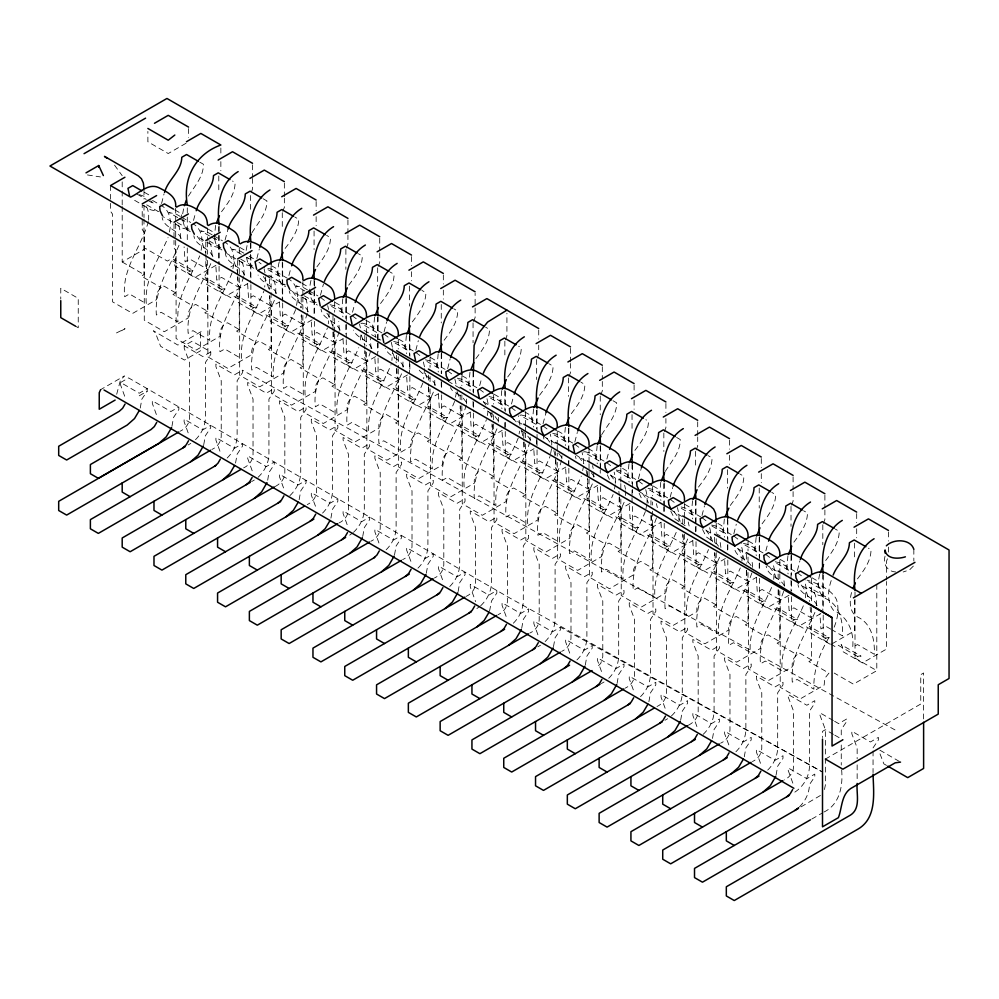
<?xml version="1.0" encoding="UTF-8"?>
<svg xmlns="http://www.w3.org/2000/svg" width="999" height="999" viewBox="0 0 999 999"><rect width="100%" height="100%" fill="white"/><g stroke="black" fill="none" stroke-linecap="round" stroke-linejoin="round"><path stroke-width="0.75" stroke-dasharray="5 3.75" d="M885.064 556.168C882.579 564.035 887.537 571.615 895.728 571.977M148.639 220.192L148.701 213.961L147.477 208.629L145.042 204.52M180.332 238.486L180.394 232.255L179.171 226.935L177.347 223.851M212.15 255.282L210.976 245.292L208.529 241.184M243.931 275.2L243.993 268.968L242.769 263.649L240.334 259.54M265.572 276.873L264.698 287.038M275.724 293.556L275.786 287.325L274.563 282.005L272.128 277.897M307.53 311.913L307.58 305.682L306.356 300.362L303.921 296.253M329.183 312.075L328.284 323.751M339.323 330.269L338.773 321.378M360.926 334.977L360.09 342.12M371.116 348.639L370.254 338.411M392.769 348.788L391.883 360.477M402.909 366.995L402.972 360.764M424.55 368.668L423.676 378.833M434.715 385.352L434.765 379.121M466.508 403.708L466.545 399.038M498.301 422.065L498.351 417.395M519.93 425.249L518.469 415.759M530.094 440.422L530.132 437.3M551.71 445.117L551.748 440.584L550.262 434.115M561.9 458.778L561.925 455.656M583.503 463.474L583.553 458.941L582.067 452.472M593.693 477.135L593.756 470.904L592.532 465.584M615.284 483.354L615.347 477.297L614.16 472.127M625.486 495.492L625.536 490.821M647.065 503.221L647.14 495.654L645.654 489.185M685.152 525.724L678.895 521.578L678.933 514.01L677.447 507.542M718.518 546.216L716.957 544.08L710.689 539.935L710.739 532.367L709.253 525.899M720.903 547.452L719.717 539.01M752.684 567.37L751.81 558.703M784.49 585.726L783.616 577.06M816.27 605.631C816.895 598.925 815.671 590.809 809.153 587.312L826.011 597.04L818.531 595.317L801.685 585.589M161.576 203.484L164.048 193.818M182.68 213.798L183.903 207.068M193.519 220.417L195.742 212.125M215.597 225.362L214.41 236.726M225.062 240.147L228.034 229.083M246.166 250.462L247.39 243.719M256.868 258.504L259.34 248.838M279.183 262.075C277.035 270.417 276.673 282.13 285.514 286.688M288.911 275.487L291.134 267.195M310.989 280.444C308.841 288.773 308.466 300.487 317.32 305.045M320.454 295.217L323.426 284.153M342.782 298.801L341.621 311.688L342.957 316.92M352.497 312.212L354.72 303.908M374.575 317.158L373.414 330.045L376.036 337.262M384.053 331.93L386.526 322.265M406.368 335.514L405.207 348.414L406.556 353.634M415.846 350.287L418.319 340.622M438.174 353.871L437 366.77L438.349 371.99M447.639 368.643L450.112 358.978M469.967 372.227L468.806 385.127L470.142 390.347M479.682 385.639L481.905 377.335M501.76 390.584L500.599 403.484L501.948 408.703M511.488 403.996L513.711 395.704M533.553 408.941L532.392 421.84L533.741 427.06M543.031 423.713L545.991 412.649M565.359 427.297L564.185 440.197L565.534 445.417M574.825 442.07L577.297 432.417M597.152 445.654L595.991 458.553L597.327 463.773M606.868 459.065L609.09 450.774M628.945 464.011L627.784 476.91L629.133 482.13M638.423 478.783L641.383 467.732M660.739 482.367L659.577 495.267L660.926 500.487M670.217 497.14L672.689 487.487M692.544 500.724L691.37 513.623L692.719 518.843M702.01 515.496L704.482 505.844M724.337 519.08L723.176 531.98L724.512 537.2M733.815 533.866L736.275 524.2M756.131 537.437L754.969 550.337L756.318 555.556M765.858 550.849L768.081 542.557M787.924 555.794L786.762 568.693L788.111 573.913M797.402 570.579L799.874 560.914M819.729 574.163C817.582 582.492 817.219 594.205 826.061 598.763C839.972 605.269 843.106 622.002 842.532 635.913L832.167 629.919M851.523 592.519C849.375 600.849 849.013 612.562 857.854 617.12C871.765 623.626 874.899 640.359 874.325 654.27L857.479 644.542L852.709 647.29C854.27 632.142 847.951 616.645 833.503 610.314C826.51 601.548 828.046 589.135 831.668 579.27M148.376 221.541C141.583 246.915 121.441 268.656 124.675 296.728L129.445 293.968L146.291 303.696C144.118 279.183 159.028 258.891 168.069 237.537M169.405 232.03C171.566 222.852 170.704 210.764 161.588 205.669M201.099 250.324C203.259 241.159 202.397 229.071 193.282 223.963M232.904 268.681C235.052 259.515 234.203 247.427 225.075 242.32M243.656 276.561C236.863 301.935 216.733 323.664 219.955 351.735L224.725 348.988L241.583 358.716C239.285 333.629 255.07 313.149 263.873 291.159M296.491 305.394C298.651 296.228 297.789 284.141 288.674 279.033M307.255 313.274C300.462 338.649 280.332 360.389 283.554 388.449L288.324 385.701L305.17 395.429C302.884 370.342 318.656 349.862 327.472 327.872M339.048 331.631C332.255 357.005 312.125 378.746 315.347 406.805L320.117 404.058L336.975 413.786C334.79 389.273 349.7 368.981 358.753 347.627M370.579 351.336C363.112 375.999 344.131 397.652 347.14 425.174L351.91 422.415L368.768 432.142C366.471 407.055 382.255 386.576 391.059 364.585M455.469 397.19L456.293 393.069L451.948 390.022L450.399 387.612M466.233 405.057C459.44 430.432 439.31 452.172 442.532 480.244L447.302 477.485L464.16 487.212C461.863 462.125 477.647 441.645 486.451 419.655M487.275 415.547L488.086 411.426L483.741 408.379M519.068 433.903L519.605 431.156M529.832 441.77C523.039 467.145 502.897 488.886 506.131 516.958L510.901 514.198L527.747 523.938C525.449 498.851 541.233 478.359 550.049 456.368M550.586 453.633L551.673 448.151M561.625 460.127C554.832 485.502 534.702 507.242 537.924 535.314L542.694 532.554L559.54 542.295C557.367 517.769 572.277 497.49 581.331 476.123M582.654 470.616L583.478 466.508M614.46 488.973L615.272 484.865M645.978 508.703L646.79 504.595M656.48 517.919C648.289 541.833 630.544 563.436 633.316 590.384L638.086 587.637L654.932 597.365C652.759 572.839 667.669 552.559 676.71 531.206M741.907 561.038L742.532 550.724L741.046 544.255M751.86 572.989C743.681 596.915 725.936 618.518 728.696 645.454L733.466 642.707L750.324 652.434C748.139 627.921 763.061 607.629 772.102 586.276M773.713 579.395L774.325 569.08L772.839 562.612M783.666 591.346C775.474 615.272 757.729 636.875 760.501 663.811L765.271 661.063L782.117 670.791C779.819 645.704 795.604 625.224 804.42 603.234M805.506 597.752L806.118 587.437L804.632 580.968M116.683 394.268L120.355 380.544L124.45 375.899L100.637 389.647M140.247 408.054L141.846 399.163L147.165 391.221L147.165 388.648L139.223 393.244L120.617 382.505L120.617 385.077L125.949 399.712M171.94 426.361L173.539 417.457L178.858 409.515L178.858 406.955L170.916 411.538L152.31 400.799L152.31 403.371L157.642 418.007M203.734 444.717L205.332 435.814L210.664 427.872L210.664 425.312L202.71 429.895L184.116 419.155L184.116 421.728L189.435 436.363M235.539 463.074L237.125 454.17L242.457 446.241L242.457 443.668L234.503 448.251L215.909 437.512L215.909 440.084L221.229 454.72M267.695 480.207L268.931 472.527L274.25 464.597L274.25 462.025L266.308 466.608L247.702 455.869L247.702 458.441L253.034 473.089M299.126 499.787L300.724 490.896L306.044 482.954L306.044 480.382L298.102 484.965L279.495 474.225L279.495 476.798L284.827 491.446M330.919 518.144L332.517 509.253L337.849 501.311L337.849 498.738L329.895 503.321L311.301 492.582L311.301 495.154L316.621 509.253M362.724 536.5L364.31 527.609L369.642 519.667L369.642 517.095L361.688 521.69L343.094 510.951L343.094 513.511L348.414 528.159M394.518 554.857L396.116 545.966L401.436 538.024L401.436 535.452L393.494 540.047L374.887 529.308L374.887 531.868L380.219 546.515M426.311 573.214L427.909 564.323L433.229 556.381L433.229 553.808L425.287 558.404L406.68 547.664L406.68 550.224L412.013 564.323M458.116 591.57L459.702 582.679L465.034 574.737L465.034 572.165L457.08 576.76L438.486 566.021L438.486 568.593L443.806 583.229M489.547 611.163L491.496 601.036L496.828 593.094L496.828 590.521L488.873 595.117L470.279 584.378L470.279 586.95L475.599 601.585M521.703 628.284L523.301 619.392L528.621 611.45L528.621 608.878L520.679 613.473L502.072 602.734L502.072 605.307L507.405 619.942M553.496 646.653L555.094 637.749L560.414 629.807L560.414 627.235L552.472 631.83L533.866 621.091L533.866 623.663L539.198 638.299M585.302 665.009L586.888 656.106L592.22 648.164L592.22 645.591L584.265 650.187L565.671 639.447L565.671 642.02L570.991 656.655M617.095 683.366L618.681 674.462L624.013 666.52L624.013 663.96L616.058 668.543L597.464 657.804L597.464 660.376L602.784 675.012M648.888 701.723L650.486 692.819L655.806 684.877L655.806 682.317L647.864 686.9L629.258 676.161L629.258 678.733L634.59 693.368M680.681 720.079L682.28 711.176L687.599 703.234L687.599 700.674L679.657 705.257L661.051 694.517L661.051 697.09L666.383 711.725M712.487 738.436L714.073 729.532L719.405 721.603L719.405 719.03L711.45 723.613L692.856 712.874L692.856 715.446L698.176 730.082M744.28 756.792L745.866 747.889L751.198 739.959L751.198 737.387L743.244 741.97L724.65 731.231L724.65 733.803L729.969 747.889M776.073 775.149L777.672 766.245L782.991 758.316L782.991 755.744L775.049 760.326L756.443 749.587L756.443 752.16L761.775 766.807M824.462 789.535L825.361 785.164L825.361 758.89M178.996 245.267C169.243 267.67 154.208 289.26 156.368 315.022L161.139 312.275L177.984 322.003C175.812 297.477 190.722 277.198 199.775 255.844M210.789 263.624C201.036 286.026 186.001 307.617 188.162 333.379L192.932 330.632L209.79 340.359C207.492 315.272 223.277 294.792 232.08 272.802M274.388 300.337C264.623 322.739 249.6 344.33 251.76 370.092L256.531 367.345L273.376 377.073C271.079 351.985 286.863 331.506 295.679 309.515M401.573 373.763C391.808 396.166 376.785 417.769 378.946 443.531L383.716 440.771L400.562 450.499C398.264 425.412 414.048 404.932 422.864 382.942M433.366 392.12C423.613 414.523 408.579 436.126 410.739 461.888L415.509 459.128L432.355 468.856C430.07 443.768 445.841 423.289 454.657 401.298M496.953 428.833C487.2 451.248 472.165 472.839 474.325 498.601L479.095 495.841L495.954 505.569C493.656 480.482 509.44 460.002 518.244 438.012M592.345 483.903C582.592 506.318 567.557 527.909 569.717 553.671L574.487 550.924L591.346 560.651C589.16 536.126 604.07 515.846 613.124 494.493M624.138 502.26C614.385 524.675 599.35 546.266 601.51 572.027L606.281 569.28L623.139 579.008C620.841 553.921 636.625 533.429 645.429 511.438M687.737 538.985C677.984 561.388 662.949 582.979 665.109 608.741L669.879 605.993L686.725 615.721C684.552 591.208 699.462 570.916 708.516 549.562M719.53 557.342C709.777 579.745 694.742 601.336 696.902 627.097L701.673 624.35L718.531 634.078C716.345 609.565 731.256 589.273 740.309 567.919M814.922 612.412C805.169 634.815 790.134 656.405 792.294 682.167L797.065 679.42L813.91 689.148C813.074 669.929 820.291 651.535 830.206 635.389M834.153 627.197C837.749 618.456 839.397 608.491 836.438 599.338C830.669 588.886 817.844 583.666 807.042 580.107M282.792 211.351L284.353 207.355L284.353 198.289M346.391 248.064L347.939 244.068L347.939 235.002M378.184 266.421L379.732 262.425L379.732 251.848M473.576 321.491L475.124 317.507L475.124 293.306M505.369 339.86L506.918 335.864L506.918 313.187M537.162 358.216L538.723 354.22L538.723 345.142M568.968 376.573L570.516 372.577L570.516 363.499M600.761 394.93L602.31 390.934L602.31 380.344M664.347 431.643L665.908 427.647L665.908 418.581M696.153 450L697.702 446.004L697.702 436.938M791.545 505.069L793.094 501.073L793.094 490.497M823.338 523.426L824.887 519.43L824.887 508.853M887.449 558.816L886.413 561.475L886.413 579.932M188.436 196.116C194.505 186.126 203.596 176.786 203.409 164.248L199.525 162M251.935 232.767C257.992 222.789 267.083 213.436 266.895 200.911L263.012 198.664M601.698 434.702C607.754 424.712 616.845 415.372 616.658 402.834L612.774 400.599M665.284 471.416C671.353 461.438 680.431 452.085 680.257 439.56L676.36 437.312M873.051 747.889L878.383 739.959L878.383 737.387L870.429 741.97L851.835 731.231L851.835 733.803L857.154 747.889L857.154 758.716M221.541 211.726C228.047 203.159 235.052 193.818 235.102 182.555L232.517 181.056M285.14 248.439C291.646 239.872 298.639 230.544 298.701 219.268L294.805 217.02M316.933 266.795C323.439 258.229 330.432 248.901 330.494 237.625L326.598 235.377M348.726 285.152C355.232 276.598 362.237 267.257 362.287 255.981L358.404 253.734M380.519 303.521C387.038 294.955 394.031 285.614 394.081 274.338L390.197 272.09M412.325 321.878C418.831 313.311 425.824 303.971 425.886 292.695L421.99 290.447M444.118 340.234C450.624 331.668 457.617 322.327 457.679 311.051L453.796 308.803M475.911 358.591C482.417 350.025 489.423 340.684 489.473 329.408L485.589 327.16M507.704 376.948C514.223 368.381 521.216 359.041 521.266 347.764L518.681 346.266M539.51 395.304C546.016 386.738 553.009 377.397 553.071 366.121L549.175 363.873M571.303 413.661C577.809 405.094 584.802 395.754 584.865 384.478L580.981 382.242M634.889 450.374C641.408 441.808 648.401 432.467 648.451 421.191L645.866 419.705M698.488 487.087C704.994 478.521 711.987 469.18 712.05 457.917L708.166 455.669M730.281 505.444C736.787 496.878 743.793 487.549 743.843 476.273L739.959 474.026M762.075 523.801C768.593 515.234 775.586 505.906 775.636 494.63L771.752 492.382M793.88 542.157C800.386 533.591 807.379 524.263 807.442 512.986L803.546 510.739M825.674 560.514C832.179 551.947 839.172 542.619 839.235 531.343L835.351 529.095M857.467 578.883C863.973 570.317 870.978 560.976 871.028 549.7L868.443 548.201M913.348 566.096L909.627 569.83L903.171 571.977M195.479 439.71C201.274 434.053 205.082 426.211 205.432 418.069L205.432 362.45L210.764 354.508L210.764 351.935L192.158 341.196L184.216 345.791L184.216 348.351L189.535 362.45L189.535 418.069C189.323 423.826 185.339 428.908 180.157 431.193M227.173 458.017C232.979 452.347 236.788 444.518 237.125 436.363L237.125 380.744L242.457 372.802L242.457 370.229L234.503 374.825L215.909 364.086L215.909 366.658L221.229 380.744L221.229 436.363C221.016 442.12 217.045 447.202 211.85 449.488M258.092 477.297C264.298 471.453 268.594 463.336 268.931 454.732L268.931 399.101L274.25 391.158L274.25 388.599L266.308 393.181L247.702 382.442L247.702 385.015L253.034 399.101L253.034 454.732C252.809 460.477 248.838 465.571 243.656 467.844M289.885 495.654C296.091 489.81 300.387 481.693 300.724 473.089L300.724 417.457L306.044 409.515L306.044 406.955L298.102 411.538L279.495 400.799L279.495 403.371L284.827 417.457L284.827 473.089C284.64 479.47 279.757 484.615 274.101 486.988M322.565 513.086C328.359 507.417 332.168 499.587 332.517 491.446L332.517 435.814L337.849 427.872L337.849 425.312L329.895 429.895L311.301 419.155L311.301 421.728L316.621 435.814L316.621 491.446C316.408 497.19 312.425 502.285 307.242 504.57M353.471 532.367C359.69 526.523 363.973 518.406 364.31 509.802L364.31 454.17L369.642 446.241L369.642 443.668L361.688 448.251L343.094 437.512L343.094 440.084L348.414 454.17L348.414 509.802C348.201 515.546 344.23 520.641 339.036 522.927M386.151 549.8C391.958 544.13 395.766 536.301 396.116 528.159L396.116 472.527L401.436 464.597L401.436 462.025L393.494 466.608L374.887 455.869L374.887 458.441L380.219 472.527L380.219 528.159C379.995 533.916 376.024 538.998 370.841 541.283M417.944 568.156C423.751 562.487 427.56 554.657 427.909 546.515L427.909 490.896L433.229 482.954L433.229 480.382L425.287 484.965L406.68 474.225L406.68 476.798L412.013 490.896L412.013 546.515C411.8 552.272 407.817 557.355 402.634 559.64M449.75 586.513C455.544 580.844 459.353 573.014 459.702 564.872L459.702 509.253L465.034 501.311L465.034 498.738L457.08 503.321L438.486 492.582L438.486 495.154L443.806 509.253L443.806 564.872C443.593 570.629 439.61 575.711 434.428 577.996M480.656 605.806C486.875 599.962 491.158 591.833 491.496 583.229L491.496 527.609L496.828 519.667L496.828 517.095L488.873 521.69L470.279 510.951L470.279 513.511L475.599 527.609L475.599 583.229C475.387 588.985 471.416 594.068 466.221 596.353M513.336 623.226C519.143 617.569 522.952 609.727 523.301 601.585L523.301 545.966L528.621 538.024L528.621 535.452L520.679 540.047L502.072 529.308L502.072 531.868L507.405 545.966L507.405 601.585C507.18 607.342 503.209 612.424 498.026 614.71M545.129 641.583C550.936 635.926 554.745 628.084 555.094 619.942L555.094 564.323L560.414 556.381L560.414 553.808L552.472 558.404L533.866 547.664L533.866 550.224L539.198 564.323L539.198 619.942C538.985 625.699 535.002 630.781 529.82 633.066M576.935 659.939C582.729 654.283 586.538 646.44 586.888 638.299L586.888 582.679L592.22 574.737L592.22 572.165L584.265 576.76L565.671 566.021L565.671 568.593L570.991 582.679L570.991 638.299C570.779 644.055 566.795 649.138 561.613 651.423M608.728 678.296C614.535 672.639 618.344 664.81 618.681 656.655L618.681 601.036L624.013 593.094L624.013 590.521L616.058 595.117L597.464 584.378L597.464 586.95L602.784 601.036L602.784 656.655L600.836 663.236L596.116 668.219M640.521 696.653C646.328 690.996 650.137 683.166 650.486 675.012L650.486 619.392L655.806 611.45L655.806 608.878L647.864 613.473L629.258 602.734L629.258 605.307L634.59 619.392L634.59 675.012C634.365 680.769 630.394 685.851 625.212 688.136M671.44 715.946C677.647 710.102 681.942 701.985 682.28 693.368L682.28 637.749L687.599 629.807L687.599 627.235L679.657 631.83L661.051 621.091L661.051 623.663L666.383 637.749L666.383 693.368C666.171 699.125 662.187 704.208 657.005 706.493M703.234 734.302C709.452 728.458 713.736 720.341 714.073 711.725L714.073 656.106L719.405 648.164L719.405 645.591L711.45 650.187L692.856 639.447L692.856 642.02L698.176 656.106L698.176 711.725C697.989 718.119 693.106 723.264 687.449 725.636M735.913 751.735C741.72 746.066 745.529 738.236 745.866 730.094L745.866 674.462L751.198 666.52L751.198 663.96L743.244 668.543L724.65 657.804L724.65 660.376L729.969 674.462L729.969 730.094C729.757 735.838 725.786 740.933 720.591 743.206M767.707 770.092C773.513 764.422 777.322 756.593 777.672 748.451L777.672 692.819L782.991 684.877L782.991 682.317L775.049 686.9L756.443 676.161L756.443 678.733L761.775 692.819L761.775 748.451C761.55 754.195 757.579 759.29 752.397 761.575M799.5 806.805C805.431 801.011 809.315 792.944 809.465 784.615L814.784 776.673L814.784 774.1L806.842 778.683L788.236 767.944L788.236 770.516L793.568 785.164M175.687 240.472L175.687 292.857L163.923 286.064C158.616 288.261 155.544 293.968 156.543 299.613L132.617 313.424L112.587 301.86L112.587 214.211L110.527 211.264L110.527 200.687M207.48 260.377L207.48 311.213L195.717 304.42C190.285 306.443 187.263 312.275 188.249 317.919L164.311 331.73L144.281 320.167L144.281 232.505L142.22 229.57L142.22 205.382M239.273 260.24L239.273 329.57L227.51 322.777C222.078 324.8 219.056 330.644 220.042 336.276L196.116 350.087L176.086 338.524L176.086 250.861L174.013 247.927L174.013 240.372M271.079 266.271L271.079 347.927L259.303 341.134C253.883 343.156 250.849 349.001 251.835 354.633L227.909 368.444L207.879 356.88L207.879 269.231L205.806 266.283L205.806 258.729M302.872 315.447L302.872 366.283L291.109 359.49C285.677 361.513 282.642 367.357 283.629 372.989L259.703 386.8L239.673 375.237L239.673 287.587L237.612 284.64L237.612 277.085M334.665 333.803L334.665 384.64L322.902 377.847C317.47 379.882 314.448 385.714 315.434 391.346L291.496 405.157L271.466 393.594L271.466 305.944L269.405 302.997L269.405 295.442M366.458 352.16L366.458 402.997L354.695 396.216C349.263 398.239 346.241 404.071 347.227 409.702L323.301 423.514L303.271 411.95L303.271 324.3L301.198 321.353L301.198 315.309M398.264 368.981L398.264 421.366L386.488 414.573C381.069 416.595 378.034 422.427 379.021 428.059L355.095 441.87L335.065 430.307L335.065 342.657L332.992 339.71L332.992 332.155M430.057 388.873L430.057 439.722L418.294 432.929C412.862 434.952 409.827 440.784 410.814 446.416L386.888 460.227L366.858 448.663L366.858 361.014L364.797 358.067L364.797 350.512M461.85 405.694L461.85 458.079L450.087 451.286C444.655 453.309 441.633 459.14 442.619 464.772L418.693 478.583L398.651 467.02L398.651 379.37L396.591 376.423L396.591 368.868M349.687 535.127L352.535 533.066M493.643 424.051L493.643 476.436L481.88 469.642C476.448 471.665 473.426 477.497 474.413 483.129L450.487 496.953L430.457 485.377L430.457 397.727L428.384 394.792L428.384 387.225M525.449 443.943L525.449 494.792L513.673 487.999C508.254 490.022 505.219 495.854 506.206 501.486L482.28 515.309L462.25 503.733L462.25 416.084L460.177 413.149L460.177 405.582M557.242 462.3L557.242 513.149L545.479 506.356C540.047 508.379 537.012 514.21 537.999 519.842L514.073 533.666L494.043 522.102L494.043 434.44L491.983 431.506L491.983 423.938M589.035 479.12L589.035 531.505L577.272 524.712C571.84 526.735 568.818 532.567 569.805 538.199L545.879 552.022L525.836 540.459L525.836 452.797L523.776 449.862L523.776 442.295M476.873 608.566L479.72 606.493M620.829 499.013L620.829 549.862L609.065 543.069C603.633 545.092 600.611 550.924 601.598 556.568L577.672 570.379L557.642 558.816L557.642 471.153L555.569 468.219L555.569 451.585M652.634 511.213L652.634 568.219L640.859 561.426C635.439 563.448 632.404 569.28 633.391 574.924L609.465 588.736L589.435 577.172L589.435 489.51L587.362 486.575L587.362 479.008M684.427 534.19L684.427 586.575L672.664 579.782C667.232 581.805 664.198 587.637 665.184 593.281L641.258 607.092L621.228 595.529L621.228 507.867L619.168 504.932L619.168 497.377M716.221 552.547L716.221 604.932L704.457 598.139C699.025 600.162 696.003 605.993 696.99 611.638L673.064 625.449L653.021 613.886L653.021 526.223L650.961 523.289L650.961 515.734M748.014 572.452L748.014 623.289L736.251 616.495C730.818 618.518 727.796 624.363 728.783 629.994L704.857 643.806L684.827 632.242L684.827 544.58L682.754 541.645L682.754 534.09M779.819 590.809L779.819 641.645L768.044 634.852C762.624 636.875 759.59 642.719 760.576 648.351L736.65 662.162L716.62 650.599L716.62 562.949L714.547 560.002L714.547 552.447M811.613 607.617L811.613 660.002L799.849 653.209C794.417 655.244 791.395 661.076 792.369 666.708L768.443 680.519L748.413 668.955L748.413 581.306L746.353 578.359L746.353 570.804M794.842 792.132C803.346 786.663 808.978 776.91 809.465 766.807L809.465 711.176L814.784 703.234L814.784 700.674L806.842 705.257L788.236 694.517L788.236 697.09L793.568 711.176L793.568 766.807C793.356 772.552 789.372 777.647 784.19 779.932M820.416 795.466L799.787 807.629M186.039 143.257L168.232 153.534L147.877 141.783L147.877 131.418M122.203 206.518L122.203 261.988L145.579 248.489L167.357 261.064L170.055 259.503L190.097 271.066L193.469 270.741L173.439 259.166L174.663 260.926L174.825 265.934L194.867 277.497L217.457 264.448M143.993 219.093L143.993 274.563L141.284 276.124L161.314 287.687M175.687 292.857L172.977 294.418L193.007 305.981M116.483 332.929L125.05 328.696L118.419 332.53M219.081 266.283L219.081 290.934L223.027 288.848L225.162 289.036L205.132 277.472L206.368 279.221L206.531 284.228L226.561 295.791L247.827 283.516M207.48 311.213L204.783 312.774L224.812 324.338M120.617 382.505L128.571 377.909L510.027 598.139L822.289 771.877L560.414 627.235M250.886 284.64L250.886 309.29L254.82 307.205L256.955 307.392L236.925 295.829L238.162 297.59L238.324 302.585L258.354 314.148L279.62 301.873M239.273 329.57L236.576 331.131L256.606 342.694M210.764 351.935L202.809 356.531L184.216 345.791M139.223 395.816L147.165 391.221M282.68 302.997L282.68 327.647L286.613 325.562L288.748 325.749L268.719 314.185L269.955 315.946L270.117 320.941L290.147 332.505L312.749 319.468M271.079 347.927L268.369 349.488L288.399 361.051M314.473 321.353L314.473 346.004L318.406 343.918L320.554 344.106L300.524 332.542L301.748 334.303L301.91 339.298L321.953 350.861L343.219 338.586M302.872 366.283L300.162 367.844L320.192 379.408M188.112 444.967L190.809 443.406M346.266 339.71L346.266 364.36L350.212 362.275L352.347 362.462L332.317 350.899L333.554 352.659L333.716 357.654L353.746 369.23L376.336 356.181M334.665 384.64L331.968 386.201L351.998 397.764M378.072 358.067L378.072 382.717L382.005 380.631L384.14 380.819L364.111 369.255L365.347 371.016L365.509 376.011L385.539 387.587L408.141 374.538M366.458 402.997L363.761 404.558L383.791 416.133M251.598 481.618L254.295 480.057M409.865 376.423L409.865 401.074L413.798 398.988L415.934 399.175L395.904 387.612L397.14 389.373L397.302 394.38L417.332 405.944L438.598 393.656M398.264 421.366L395.554 422.914L415.584 434.49M441.658 394.78L441.658 419.43L445.591 417.345L447.739 417.532L427.709 405.969L428.933 407.729L429.095 412.737L449.138 424.3L470.404 412.013M430.057 439.722L427.347 441.283L447.39 452.847M473.451 413.136L473.451 437.787L477.397 435.701L479.532 435.901L459.503 424.325L460.739 426.086L460.901 431.093L480.931 442.657L502.197 430.369M461.85 458.079L459.153 459.64L479.183 471.203M505.257 431.493L505.257 456.143L509.19 454.058L511.326 454.258L491.296 442.682L492.532 444.443L492.694 449.45L512.724 461.014L533.99 448.738M493.643 476.436L490.946 477.997L510.976 489.56M537.05 449.85L537.05 474.5L540.983 472.415L543.119 472.614L523.089 461.051L524.325 462.799L524.487 467.807L544.517 479.37L565.784 467.095M525.449 494.792L522.739 496.353L542.769 507.917M568.843 468.206L568.843 492.857L572.777 490.771L574.924 490.971L554.895 479.408L556.118 481.156L556.281 486.163L576.323 497.727L597.589 485.452M557.242 513.149L554.532 514.71L574.575 526.273M600.636 486.563L600.636 511.213L604.582 509.128L606.718 509.328L586.688 497.764L587.924 499.512L588.086 504.52L608.116 516.083L630.706 503.034M589.035 531.505L586.338 533.066L606.368 544.63M632.442 506.468L632.442 529.582L636.375 527.497L638.511 527.684L618.481 516.121L619.717 517.869L619.88 522.877L639.909 534.44L661.176 522.165M620.829 549.862L618.131 551.423L638.161 562.986M664.235 523.289L664.235 547.939L668.169 545.854L670.304 546.041L650.274 534.477L651.51 536.226L651.673 541.233L671.703 552.797L692.969 540.521M652.634 568.219L649.924 569.78L669.954 581.343M537.774 646.84L540.471 645.279M696.028 541.645L696.028 566.296L699.962 564.21L702.11 564.398L682.08 552.834L683.304 554.582L683.466 559.59L703.508 571.153L726.098 558.104M684.427 586.575L681.718 588.136L701.76 599.7M727.821 560.002L727.821 584.652L731.768 582.567L733.903 582.754L713.873 571.191L715.109 572.951L715.272 577.946L735.301 589.51L756.568 577.235M716.221 604.932L713.523 606.493L733.553 618.056M601.361 683.553L604.058 681.992M759.627 578.359L759.627 603.009L763.561 600.923L765.696 601.111L745.666 589.547L746.902 591.308L747.065 596.303L767.095 607.867L789.697 594.83M748.014 623.289L745.316 624.85L765.346 636.413M791.42 596.715L791.42 621.366L795.354 619.28L797.489 619.467L777.459 607.904L778.696 609.665L778.858 614.66L798.888 626.223L821.49 613.186M779.819 641.645L777.11 643.206L797.14 654.77M664.959 720.267L667.657 718.706M823.213 615.072L823.213 639.722L827.147 637.637L829.295 637.824L809.265 626.261L810.489 628.021L810.651 633.016L830.693 644.592M832.017 643.818L854.62 630.769L854.62 600.012M811.613 660.002L808.903 661.563L828.945 673.126L824.812 678.271L824.175 685.064L800.249 698.875L780.207 687.312L780.207 599.662L778.146 596.715L778.146 589.16M855.007 599.525L855.007 658.079L858.953 655.993L861.088 656.181L841.058 644.617L842.294 646.378L842.457 651.373L862.487 662.949L886.413 649.125L886.413 581.468M876.797 584.378L876.797 670.654L853.421 684.153L834.202 673.051M825.361 759.09L920.753 704.02L920.753 674.65L923.613 672.989L923.613 720.729M811.787 819.068L822.589 812.836M823.938 812.05C840.771 804.045 843.531 783.141 841.258 766.62M230.806 266.895L233.491 265.384M187.288 247.927L187.288 272.577L190.097 271.066M87.437 174.937L100.474 176.948M139.41 194.655L147.328 197.427M267.832 268.356L271.815 269.305L287.375 278.284M285.464 284.965L277.997 283.241L270.217 278.758M330.095 304.745L335.414 306.019L350.974 314.997M361.888 323.102L367.207 324.375L382.767 333.366M393.681 341.458L399.001 342.732L413.261 350.974M377.934 339.335L380.856 340.035M425.487 359.815L430.806 361.089L445.054 369.33M457.28 378.171L462.599 379.458L476.86 387.687M489.073 396.541L494.393 397.814L508.653 406.044M520.866 414.897L526.186 416.171L540.447 424.4M552.672 433.254L557.991 434.528L573.538 443.506M584.465 451.61L589.785 452.884L604.045 461.113M616.258 469.967L621.578 471.241L635.839 479.47M648.051 488.324L653.371 489.597L667.632 497.827M681.181 506.993L685.177 507.954L700.724 516.933M711.65 525.037L716.97 526.311L731.231 534.54M743.443 543.394L748.763 544.667L763.024 552.897M775.236 561.75L780.556 563.024L794.817 571.253M894.992 729.907L242.457 370.229M144.405 192.332L149.588 195.317M174.8 209.877L181.281 213.624L181.581 216.583M207.892 228.983L213.087 231.98M239.698 247.34L244.88 250.337M271.491 265.697L276.673 268.694L277.834 274.151L281.106 277.272L264.248 267.545M301.985 283.304L308.466 287.05M335.077 302.41L340.272 305.407L341.433 310.864L344.692 313.986L329.146 305.007M365.584 320.03L372.065 323.763L373.226 329.22L376.498 332.342L360.939 323.364M398.676 339.136L403.858 342.12L405.02 347.577L408.291 350.699L392.732 341.72M430.469 357.492L435.651 360.477L436.813 365.934L440.084 369.056L424.525 360.077M462.275 375.849L467.457 378.833L468.618 384.29L471.878 387.425L456.331 378.434M494.068 394.205L499.25 397.19L500.412 402.659L503.683 405.781L488.124 396.79M524.562 411.813L531.043 415.559L532.205 421.016L535.476 424.138L519.917 415.147M557.654 430.919L562.837 433.916L563.998 439.373L567.27 442.495L551.71 433.516M588.161 448.526L594.642 452.272L595.804 457.729L599.063 460.851L583.516 451.873M622.552 468.381L626.435 470.629L627.597 476.086L630.869 479.208L616.608 470.979M653.046 485.989L658.229 488.986L659.39 494.443L662.662 497.564L647.102 488.586M684.839 504.345L690.034 507.342L691.183 512.799L694.455 515.921L678.895 506.943M717.931 523.451L721.827 525.699L722.989 531.156L726.248 534.278L711.987 526.048M748.438 541.058L753.621 544.055L754.782 549.512L758.054 552.634L741.196 542.907M780.231 559.415L785.414 562.412L786.575 567.869L789.847 570.991L774.287 562.012M812.025 577.772L817.219 580.769L818.368 586.226L821.64 589.348L804.794 579.62M152.51 200.424L160.29 204.92M180.32 216.483L176.436 214.236L168.856 212.475L177.934 217.707M181.618 217.233L190.684 222.465M212.113 234.84L208.229 232.592L200.662 230.831L209.728 236.064M213.411 235.589L222.49 240.821M243.918 253.197L240.022 250.949L232.455 249.188L241.533 254.42M249.101 256.194L254.283 259.178M307.505 289.91L303.621 287.662L296.041 285.901L305.12 291.146M308.803 290.659L317.869 295.891M137.163 194.168L146.241 199.413M147.54 200.162L154.021 203.908L150.749 200.774M179.233 218.456L185.714 222.203L182.442 219.081M211.026 236.813L217.507 240.559L214.248 237.437M246.716 257.417L249.3 258.916L247.44 257.692M306.418 291.895L312.899 295.629L309.628 292.507M146.716 204.857L158.379 211.588L150.911 209.877L131.493 198.464M177.11 222.415L190.085 229.895L182.605 228.172L163.187 216.758M208.916 240.771L221.878 248.252L214.398 246.528L197.552 236.8M240.709 259.128L253.671 266.608L246.204 264.885L237.125 259.653M268.619 275.237L284.166 284.216M304.295 295.841L317.27 303.321L309.79 301.598L290.372 290.197M364.011 330.307L379.558 339.285M716.358 533.741L720.242 535.988M235.826 258.903L226.773 253.484M459.702 388.149L449.35 381.98M483.716 402.023L490.197 405.756M521.99 424.113L512.949 418.693M555.082 443.219L544.742 437.05M585.589 460.839L576.535 455.407M610.901 475.449L618.681 479.945M649.175 497.552L640.134 492.12M682.267 516.658L671.927 510.477M706.293 530.519L712.774 534.265M738.086 548.876L745.866 553.371M776.36 570.978L767.319 565.559M830.868 629.183L825.686 626.186L820.916 628.933L819.929 613.935M221.79 289.373L201.761 277.809L199.051 279.37L187.288 272.577M253.584 307.729L233.554 296.166L230.856 297.727L219.081 290.934M285.377 326.086L265.347 314.523L262.65 316.084L250.886 309.29M317.183 344.443L297.14 332.879L294.443 334.44L282.68 327.647M348.976 362.799L328.946 351.236L326.236 352.797L314.473 346.004M380.769 381.156L360.739 369.593L358.042 371.153L346.266 364.36M412.562 399.513L392.532 387.949L389.835 389.51L378.072 382.717M444.368 417.869L424.325 406.306L421.628 407.867L409.865 401.074M476.161 436.226L456.131 424.662L453.421 426.223L441.658 419.43M507.954 454.582L487.924 443.019L485.227 444.58L473.451 437.787M539.747 472.939L519.717 461.376L517.02 462.937L505.257 456.143M571.553 491.296L551.51 479.732L548.813 481.293L537.05 474.5M603.346 509.665L583.316 498.089L580.606 499.65L568.843 492.857M635.139 528.021L615.109 516.446L612.412 518.006L600.636 511.213M666.932 546.378L646.902 534.815L644.205 536.363L632.442 529.582M698.738 564.735L678.696 553.171L675.998 554.732L664.235 547.939M730.531 583.091L710.501 571.528L707.791 573.089L696.028 566.296M762.324 601.448L742.294 589.885L739.597 591.445L727.821 584.652M794.118 619.805L774.088 608.241L771.39 609.802L759.627 603.009M825.923 638.161L805.881 626.598L803.184 628.159L791.42 621.366M857.716 656.518L837.686 644.954L834.977 646.515L823.213 639.722M855.007 658.079L876.797 670.654M122.203 261.988L143.993 274.563M833.328 720.554L820.042 712.874L820.042 715.446L825.361 729.532L825.361 757.354M834.652 721.315L838.636 723.613L846.59 719.03L846.59 721.603L841.258 729.532L841.258 737.262M879.869 750.174L900.524 762.112M833.428 734.377L825.361 729.72L822.502 731.368L822.502 737.524M834.777 735.152L842.856 739.809M886.513 765.396L883.865 763.86L879.382 752.235M75.562 326.198L78.247 327.747L78.247 298.376L60.764 288.286L60.764 299.101M512.724 418.256L517.657 423.364M521.166 430.619L526.173 433.928L530.856 440.347M488.124 411.426L494.38 415.572L499.063 421.978M456.318 393.069L462.587 397.215L467.27 403.621M710.689 539.935L706.318 536.888L702.572 529.507M678.895 521.578L674.525 518.531L670.779 511.151M253.721 268.331L250.125 265.821L247.577 261.838L246.229 256.618M221.928 249.975L218.319 247.465L215.772 243.481L214.435 238.262M190.235 231.681L186.626 229.171L184.078 225.187L182.73 219.967M797.414 572.752L801.673 575.986M765.621 554.395L769.879 557.629M733.815 536.038L738.086 539.273M702.022 517.682L706.293 520.916M670.229 499.325L674.487 502.547L675.973 505.044M638.436 480.969L642.694 484.19M606.63 462.612L610.901 465.834M574.837 444.255L579.108 447.477M543.044 425.899L547.302 429.12M511.251 407.542L515.509 410.764M479.445 389.185L483.716 392.407M447.652 370.829L451.923 374.051M415.859 352.472L420.117 355.694M384.066 334.103L388.324 337.337M352.26 315.746L356.531 318.981L358.004 321.478M320.467 297.39L324.737 300.624M259.003 262.287L261.139 263.911M114.535 165.147L122.203 175.699M817.032 605.556C813.223 596.103 799.762 595.167 797.964 584.59M801.21 585.014L806.418 592.132L809.64 601.448M784.452 586.126C780.544 577.397 767.719 576.46 766.171 566.233M769.417 566.658L774.625 573.776L776.922 580.431M751.086 565.634C746.802 558.516 735.564 557.267 734.365 547.877M737.624 548.301L742.831 555.419L745.129 562.075M705.831 529.945L711.038 537.062L713.336 543.718M674.025 511.588L679.233 518.706L680.157 521.366M642.232 493.231L647.439 500.349L648.363 503.009M610.439 474.875L615.646 481.993M591.333 472.777L594.455 477.06M578.646 456.506L583.853 463.636M558.753 453.359L562.662 458.703M546.84 438.149L551.186 444.093M483.254 401.436L485.851 404.995M435.477 385.264C432.167 376.873 421.765 375.674 417.832 368.044M403.671 366.908C400.087 358.129 388.961 357.005 385.264 348.476M371.878 348.551C368.281 339.772 357.155 338.649 353.459 330.12M340.085 330.194C336.276 320.741 322.814 319.817 321.016 309.228M326.873 313.211L329.483 316.77L332.704 326.086L333.104 330.244M308.291 311.838C304.483 302.385 291.021 301.448 289.223 290.871M292.47 291.296L297.677 298.414L300.899 307.729M276.486 293.481C272.902 284.703 261.775 283.579 258.079 275.05M263.286 276.498L265.884 280.057L269.106 289.373M244.693 275.125C240.609 265.434 226.411 264.335 225.299 252.884M228.883 254.583L234.091 261.701L237.312 271.016L237.725 275.175M212.899 256.768C209.091 247.302 195.629 246.378 193.831 235.789M197.178 236.276L202.397 243.406L205.619 252.722M181.206 238.461C177.397 229.008 163.936 228.084 162.138 217.495M641.183 497.752L638.973 492.794M609.378 479.395L607.18 474.438M586.151 470.292L587.474 477.11M553.896 450.599L555.681 458.753M521.64 430.906L523.888 440.397M489.835 412.55L491.683 417.882M457.117 391.533L459.89 399.525M425.324 373.176L428.084 381.168M393.069 353.484L396.291 362.799M361.276 335.127L364.498 344.443M575.387 456.081L576.036 458.616M543.269 436.463L543.918 438.998M688.224 521.977L689.135 525.973M656.43 503.621L657.342 507.617M624.625 485.264L625.549 489.26M486.975 398.688L488.161 403.871M454.882 379.046L456.368 385.514M423.376 361.975L424.563 367.145M391.283 342.332L392.47 347.502M359.49 323.976L360.377 327.847M327.697 305.607L328.584 309.49M264.098 268.893L264.997 272.777M810.189 606.992L810.738 617.557L793.88 607.829L789.11 610.576L788.136 595.579M778.533 590.022L778.945 599.2L762.087 589.472L757.317 592.22L756.33 577.222M746.603 570.279L747.14 580.844L730.294 571.116L725.524 573.863L724.537 558.866M714.934 553.309L715.346 562.487L698.501 552.759L693.731 555.506L692.744 540.509M683.141 534.952L683.553 544.13L666.695 534.39L661.925 537.15L660.951 522.152M651.211 515.209L651.76 525.774L634.902 516.033L630.132 518.793L629.145 503.796M618.868 491.308L619.28 495.467M619.417 496.853L619.954 507.405L603.109 497.677L598.339 500.437L597.352 485.439M587.612 478.496L588.161 489.048L571.316 479.32L566.545 482.08L565.559 467.082M555.819 460.139L556.368 470.691L539.51 460.964L534.74 463.723L533.766 448.726M524.025 441.77L524.575 452.335L507.717 442.607L502.947 445.367L501.96 430.369M492.37 424.8L492.769 433.978L475.924 424.25L471.153 427.01L470.167 412.013M460.564 406.443L460.976 415.621L444.13 405.894L439.36 408.653L438.374 393.656M428.633 386.7L429.183 397.265L412.325 387.537L407.555 390.284L406.581 375.299M396.84 368.344L397.39 378.908L380.532 369.18L375.761 371.928L374.775 356.943M365.184 351.373L365.584 360.552L348.738 350.824L343.968 353.571L342.982 338.586M333.241 331.631L333.791 342.195L316.945 332.467L312.175 335.214L311.188 320.217M301.586 314.66L301.998 323.838L285.14 314.111L280.369 316.858L279.395 301.86M269.792 296.303L270.205 305.482L253.346 295.754L248.576 298.501L247.59 283.504M237.862 276.561L238.399 287.125L221.553 277.397L216.783 280.145L215.796 265.147M205.881 255.494L206.706 268.818L189.86 259.091L185.09 261.85L184.103 246.853M913.835 549.263L913.835 561.013M888.473 531.955L888.473 541.033M888.473 547.077L888.473 553.121M873.051 750.986L873.051 772.614M857.154 764.884L857.154 781.892M856.68 513.598L856.68 522.677M856.68 528.721L856.68 537.787M855.007 591.833L855.007 597.989M854.62 543.119L854.62 560.039M841.258 744.992L841.258 765.072M824.887 495.242L824.887 507.342M823.213 575.012L823.213 608.903M822.814 524.762L822.814 544.755M822.814 573.975L822.814 612.412M811.613 578.346L811.613 601.46M793.094 476.885L793.094 488.986M791.42 555.107L791.42 575.137M791.42 581.306L791.42 590.546M791.021 506.406L791.021 526.398M791.021 555.606L791.021 578.683M791.021 580.219L791.021 594.055M779.819 559.989L779.819 572.315M779.819 573.851L779.819 583.104M778.146 574.038L778.146 581.605M761.288 458.529L761.288 467.594M761.288 473.651L761.288 482.717M759.627 536.75L759.627 561.401M759.627 562.949L759.627 570.654M759.228 488.049L759.228 508.041M759.228 537.25L759.228 557.242M759.228 563.399L759.228 569.555M748.014 540.097L748.014 550.874M748.014 557.042L748.014 564.747M746.353 554.17L746.353 563.236M729.495 440.172L729.495 449.238M729.495 455.294L729.495 464.36M727.821 519.942L727.821 543.044M727.821 544.592L727.821 552.297M727.434 469.692L727.434 488.136M727.434 518.893L727.434 538.886M727.434 545.042L727.434 551.186M716.221 523.276L716.221 532.517M716.221 538.686L716.221 544.842M714.547 537.325L714.547 544.88M697.702 421.815L697.702 435.427M696.028 500.037L696.028 524.687M696.028 526.236L696.028 533.941M695.629 451.336L695.629 466.708M695.629 500.536L695.629 532.829M684.427 503.371L684.427 517.245M684.427 518.781L684.427 526.485M682.754 518.968L682.754 523.501M665.908 403.459L665.908 412.525M664.235 483.229L664.235 504.795M664.235 506.331L664.235 512.499M663.836 432.967L663.836 451.423M663.836 483.716L663.836 505.244M663.836 506.793L663.836 511.401M652.634 486.563L652.634 495.804M652.634 501.973L652.634 505.044M650.961 500.611L650.961 505.144M634.103 385.102L634.103 394.168M634.103 400.212L634.103 409.29M632.442 464.86L632.442 487.974M632.442 489.522L632.442 492.594M632.042 414.61L632.042 431.531M632.042 463.823L632.042 483.816M632.042 489.972L632.042 496.116M632.042 497.652L632.042 502.272M620.829 468.206L620.829 482.067M620.829 483.616L620.829 489.772M602.31 366.745L602.31 378.833M600.636 446.503L600.636 469.617M600.249 396.253L600.249 414.71M600.249 445.467L600.249 468.531M600.249 470.067L600.249 473.151M589.035 448.301L589.035 462.175M589.035 463.711L589.035 469.88M589.035 471.416L589.035 477.584M587.362 471.453L587.362 477.497M570.516 348.389L570.516 361.988M568.843 428.146L568.843 451.261M568.843 460.502L568.843 466.67M568.443 377.897L568.443 396.353M568.443 428.646L568.443 454.795M568.443 460.939L568.443 465.559M557.242 431.493L557.242 443.818M557.242 445.354L557.242 451.523M557.242 453.059L557.242 456.143M538.723 330.032L538.723 339.098M537.05 409.79L537.05 432.904M537.05 434.44L537.05 439.073M537.05 440.609L537.05 448.314M536.65 359.54L536.65 379.533M536.65 410.289L536.65 428.746M536.65 439.51L536.65 444.118M525.449 411.588L525.449 425.462M525.449 426.998L525.449 431.618M525.449 433.154L525.449 437.787M523.776 433.229L523.776 440.784M505.257 391.433L505.257 411.463M505.257 422.252L505.257 429.957M504.857 341.183L504.857 358.104M504.857 390.397L504.857 410.389M504.857 422.689L504.857 428.846M493.643 394.767L493.643 404.021M493.643 414.797L493.643 422.502M491.983 411.85L491.983 417.894M473.451 371.541L473.451 393.107M473.451 402.347L473.451 411.6M473.064 322.827L473.064 342.819M473.064 372.04L473.064 392.033M473.064 401.261L473.064 410.489M461.85 376.411L461.85 385.664M461.85 394.905L461.85 404.145M460.177 395.005L460.177 399.538M443.331 274.95L443.331 284.028M443.331 290.072L443.331 299.138M441.658 353.184L441.658 373.214M441.658 382.455L441.658 393.244M441.258 304.47L441.258 322.927M441.258 353.683L441.258 373.676M441.258 381.356L441.258 389.048M430.057 356.518L430.057 367.307M430.057 376.548L430.057 382.704M428.384 375.137L428.384 385.714M411.538 256.593L411.538 265.672M411.538 271.716L411.538 280.781M409.865 336.363L409.865 356.393M409.865 364.098L409.865 370.254M409.465 286.114L409.465 306.106M409.465 335.327L409.465 355.319M409.465 361.463L409.465 373.763M398.264 339.697L398.264 348.951M398.264 356.643L398.264 367.432M396.591 355.269L396.591 362.824M379.732 238.237L379.732 250.337M378.072 316.471L378.072 341.121M378.072 342.657L378.072 351.898M377.672 267.757L377.672 286.214M377.672 316.97L377.672 341.571M377.672 343.107L377.672 355.407M366.458 319.805L366.458 335.214M366.458 336.75L366.458 345.991M364.797 335.389L364.797 349.001M347.939 219.88L347.939 233.491M346.266 298.114L346.266 322.764M346.266 324.3L346.266 338.162M345.879 249.4L345.879 269.393M345.879 298.614L345.879 318.594M345.879 324.75L345.879 333.978M334.665 301.448L334.665 312.225M334.665 318.394L334.665 332.255M332.992 315.522L332.992 330.644M316.146 201.523L316.146 210.602M316.146 216.646L316.146 225.712M314.473 281.293L314.473 288.998M314.473 290.534L314.473 315.185M314.073 231.044L314.073 249.5M314.073 280.244L314.073 289.473M314.073 291.021L314.073 318.693M302.872 281.543L302.872 295.417M302.872 296.953L302.872 309.278M301.198 297.165L301.198 307.754M284.353 183.167L284.353 196.778M282.68 262.937L282.68 301.448M282.28 212.687L282.28 228.059M282.28 261.888L282.28 300.337M269.405 278.808L269.405 289.398M252.547 164.81L252.547 176.91M252.547 178.421L252.547 188.998L250.487 194.33L250.487 212.775M250.886 243.032L250.886 249.201M250.886 255.357L250.886 283.092M250.487 243.531L250.487 252.759M250.487 254.295L250.487 281.98M239.273 247.914L239.273 254.071M237.612 260.452L237.612 275.574M220.854 148.027L220.854 155.582M220.854 161.626L220.854 170.704M219.081 226.224L219.081 233.928M219.081 235.464L219.081 264.735M218.793 176.024L218.793 192.944M218.793 226.773L218.793 263.686M207.48 228.009L207.48 240.347M207.48 241.883L207.48 254.208M205.806 242.095L205.806 257.218M188.586 128.571L188.586 137.375M187.288 207.867L187.288 215.559M187.288 217.108L187.288 241.758M175.687 208.117L175.687 221.978M175.687 223.526L175.687 238.936M174.013 223.739L174.013 238.861M143.993 189.822L143.993 199.063M143.993 205.22L143.993 217.545M122.203 181.868L122.203 189.573M122.203 191.109L122.203 204.97M110.527 185.564L110.527 199.176M200.512 333.029L200.349 350.886L184.453 360.065L160.602 346.291L155.557 333.216L153.409 330.769L177.859 345.067L201.748 331.268L200.512 333.029"/><path stroke-width="1.5" d="M885.064 553.059L885.064 549.949C886.288 559.428 898.426 559.09 905.394 556.83M164.535 192.42C167.982 179.57 181.556 171.229 181.781 157.28L186.551 154.52L198.227 161.251M184.39 205.682L186.338 200.137M196.241 210.727C199.675 197.877 213.249 189.523 213.486 175.574L218.257 172.827L229.92 179.558M216.571 222.59L219.43 215.759M228.034 229.083C231.481 216.234 245.055 207.879 245.279 193.931L250.05 191.184L261.713 197.914M247.877 242.332L251.236 234.116M259.827 247.44C263.274 234.59 276.848 226.236 277.073 212.287L281.843 209.54L293.506 216.271M279.67 260.702L283.029 252.472M291.621 265.796C295.067 252.947 308.641 244.593 308.866 230.644L313.636 227.897L325.312 234.628M311.963 277.672L315.522 269.48M343.269 297.415L347.327 287.837M355.219 302.51C358.666 289.66 372.24 281.306 372.465 267.357L377.235 264.61L388.898 271.341M375.062 315.771L378.421 307.542M387.013 320.866C390.459 308.017 404.033 299.663 404.258 285.714L409.028 282.967L420.691 289.698M406.855 334.128L410.214 325.899M438.661 352.485L442.008 344.255M450.611 357.58C454.046 344.73 467.619 336.388 467.857 322.44L472.627 319.68L484.29 326.411M470.941 369.455L473.801 362.612M502.247 389.198L506.306 379.632M514.198 394.293C517.644 381.443 531.218 373.102 531.443 359.153L536.213 356.393L547.877 363.137M534.04 407.555L538.099 397.989M545.991 412.649C549.438 399.8 563.011 391.458 563.236 377.51L568.006 374.75L579.682 381.493M566.333 424.525L569.193 417.682M577.797 431.006C581.231 418.169 594.805 409.815 595.042 395.866L599.812 393.107L611.475 399.85M597.639 444.268L600.998 436.039M609.59 449.363C613.036 436.526 626.61 428.171 626.835 414.223L631.605 411.463L643.269 418.206M629.432 462.624L632.792 454.408M641.383 467.732C644.83 454.882 658.403 446.528 658.628 432.579L663.398 429.82L675.062 436.563M661.226 480.981L664.585 472.764M673.176 486.088C676.623 473.239 690.197 464.885 690.434 450.936L695.192 448.176L706.867 454.92M693.031 499.338L697.077 489.772M704.982 504.445C708.416 491.595 721.99 483.241 722.227 469.293L726.997 466.545L738.661 473.276M725.311 516.308L728.883 508.129M756.618 536.051L759.977 527.834M768.568 541.158C772.015 528.309 785.589 519.955 785.813 506.006L790.584 503.259L802.247 509.989M788.411 554.42L791.77 546.191M800.361 559.515C803.808 546.665 817.382 538.311 817.619 524.363L822.377 521.615L834.053 528.346M820.216 572.777L823.563 564.547M852.984 588.361L855.369 582.904M125.05 404.083L122.602 408.316L119.268 411.276L58.691 446.253L58.691 455.432L66.646 460.015L127.21 425.05L134.528 418.556L139.298 410.502M156.743 422.377L154.296 426.61L150.961 429.582L90.385 464.547L90.385 473.726L98.339 478.321L158.916 443.344L166.221 436.863L171.578 427.584M188.536 440.734L186.101 444.967L182.755 447.939M203.371 445.941L198.027 455.219L190.709 461.7M220.342 459.103L217.894 463.336L214.56 466.296M234.59 465.509L229.82 473.576L222.502 480.057M252.135 477.46L249.688 481.693L246.353 484.652M266.97 482.654L261.613 491.933L254.295 498.414M283.928 495.816L281.481 500.049L278.147 503.009M298.177 502.222L293.406 510.289L286.101 516.77M315.721 514.173L313.286 518.406L309.94 521.366M329.982 520.579L325.212 528.646L317.894 535.127M347.527 532.529L345.08 536.763L341.745 539.722M362.35 537.737L357.005 547.002L349.687 553.483M379.32 550.886L376.873 555.119L373.539 558.079M394.155 556.093L388.798 565.359L381.481 571.853M411.113 569.243L408.666 573.476L405.332 576.435M425.949 574.45L420.591 583.716L413.286 590.209M442.907 587.599L440.472 591.833L437.125 594.792M457.742 592.807L452.397 602.072L445.079 608.566M474.712 605.956L472.265 610.189L468.931 613.149M488.961 612.375L484.19 620.429L476.873 626.922M506.505 624.313L504.058 628.546L500.724 631.505M521.341 629.52L515.984 638.786L508.666 645.279M538.299 642.669L535.851 646.902L532.517 649.862M553.134 647.876L547.777 657.155L540.471 663.636M570.092 661.026L567.657 665.259L564.31 668.219M584.927 666.233L579.582 675.511L572.265 681.992M601.898 679.382L599.45 683.616L596.116 686.575M616.733 684.59L611.376 693.868L604.058 700.349M633.691 697.739L631.243 701.972L627.909 704.932M647.939 704.158L643.169 712.225L635.851 718.706M665.484 716.096L663.036 720.329L659.702 723.301M680.319 721.303L674.962 730.581L667.657 737.062M697.277 734.465L694.842 738.698L691.495 741.658M711.538 740.871L706.768 748.938L699.45 755.419M729.083 752.821L726.635 757.055L723.301 760.014M743.331 759.228L738.561 767.294L731.243 773.775M760.876 771.178L758.428 775.411L755.094 778.371M775.711 776.373L770.354 785.651L763.036 792.132M792.669 789.535L790.221 793.768L786.887 796.727M324.413 281.343C328.671 269.992 340.534 261.925 340.671 249.001L345.442 246.254L357.105 252.984M419.792 336.426C424.063 325.075 435.926 316.995 436.051 304.071L440.821 301.323L452.497 308.054M483.391 373.139C487.649 361.788 499.525 353.708 499.65 340.796L504.42 338.037L516.083 344.767M737.761 519.992C742.02 508.641 753.895 500.561 754.02 487.649L758.79 484.902L770.454 491.633M833.154 575.062C837.412 563.711 849.275 555.644 849.412 542.719L854.182 539.972L865.846 546.703M886.35 545.829C893.343 538.661 910.464 538.648 913.835 549.263M100.637 389.647L99.238 392.732L99.238 409.253L115.135 400.075M145.579 118.157L84.053 153.671M238.162 171.603C220.167 182.48 216.696 205.457 219.081 224.675M269.955 189.96C252.535 200.537 248.489 222.677 250.886 241.496M301.76 208.316C284.328 218.893 280.282 241.046 282.68 259.852M333.554 226.673C315.559 237.55 312.088 260.527 314.473 279.745M365.347 245.03C347.914 255.607 343.868 277.759 346.266 296.566M397.14 263.386C379.72 273.963 375.674 296.116 378.072 314.922M428.946 281.755C410.951 292.632 407.48 315.597 409.865 334.827M460.739 300.112C443.306 310.677 439.26 332.829 441.658 351.636M524.325 336.825C506.905 347.39 502.859 369.543 505.257 388.349M556.131 355.182C538.136 366.059 534.665 389.023 537.05 408.254M587.924 373.539C569.929 384.415 566.458 407.392 568.843 426.61M619.717 391.895C602.285 402.46 598.239 424.612 600.636 443.431M651.51 410.252C633.516 421.128 630.044 444.105 632.442 463.324M683.316 428.608C665.322 439.485 661.85 462.462 664.235 481.68M715.109 446.965C697.677 457.542 693.631 479.682 696.028 498.501M746.902 465.322C728.908 476.198 725.436 499.175 727.821 518.394M778.696 483.678C761.275 494.255 757.23 516.408 759.627 535.214M810.501 502.035C793.069 512.612 789.023 534.765 791.42 553.571M842.294 520.392C824.3 531.268 820.828 554.245 823.213 573.476M874.088 538.748C856.655 549.325 852.609 571.478 855.007 590.284M794.842 810.489L798.626 807.729M174.825 135.04L168.232 140.21L147.877 128.459M154.483 123.289L168.232 115.347L188.586 127.098M85.989 172.877L98.714 165.534L103.372 175.562M124.912 177.26L110.527 185.564L130.557 197.128C139.148 193.356 148.077 183.067 158.329 187.437C166.121 191.446 176.636 196.016 175.687 206.581M186.438 141.746L200.824 133.429L220.854 145.005C195.305 154.096 182.667 178.459 187.288 204.783M142.22 203.871L156.606 195.567M218.132 160.04L232.517 151.736L252.547 163.299M174.013 222.228L188.399 213.923M249.925 178.396L264.31 170.092L284.353 181.656M205.806 240.584L220.205 232.28M281.73 196.753L296.116 188.449L316.146 200.012M237.612 258.941L251.998 250.637M313.524 215.11L327.909 206.805L347.939 218.369M345.317 233.466L359.702 225.162L379.732 236.726M301.198 295.654L315.584 287.35M377.11 251.823L391.496 243.519L411.538 255.082M408.916 270.18L423.301 261.875L443.331 273.439M353.022 325.574C361.688 321.865 370.641 311.588 380.906 315.934C388.686 319.955 399.213 324.525 398.264 335.077M178.809 431.968L58.691 501.323L58.691 510.501L66.646 515.084L185.414 446.516M440.709 288.536L455.094 280.232L475.124 291.795M384.827 343.931C393.481 340.222 402.435 329.945 412.699 334.29C420.492 338.311 431.006 342.882 430.057 353.434M210.502 450.274L90.385 519.617L90.385 528.796L98.339 533.391L215.759 465.596M472.502 306.905L486.888 298.589L538.723 328.521M506.918 310.152L487.599 322.065L479.045 332.704L474.1 345.429L473.451 371.541M240.959 469.405L122.19 537.974L122.19 547.152L130.132 551.748L250.25 482.392M274.101 486.988L153.983 556.331L153.983 565.509L161.938 570.104L280.694 501.535M536.101 343.619L550.486 335.302L570.516 346.878M304.545 506.118L185.777 574.687L185.777 583.866L193.731 588.461L313.848 519.118M567.894 361.975L582.28 353.671L602.31 365.234M337.687 523.701L217.57 593.044L217.57 602.235L225.524 606.818L345.642 537.474M599.687 380.332L614.073 372.028L634.103 383.591M369.493 542.057L249.375 611.413L249.375 620.591L257.317 625.174L374.737 557.392M631.48 398.688L645.866 390.384L665.908 401.948M401.286 560.414L281.169 629.77L281.169 638.948L289.123 643.531L409.228 574.188M663.286 417.045L677.672 408.741L697.702 420.304M433.079 578.771L312.962 648.126L312.962 657.305L320.916 661.887L439.685 593.319M695.079 435.402L709.465 427.097L729.495 438.661M464.872 597.127L344.755 666.483L344.755 675.661L352.709 680.244L471.478 611.675M726.872 453.758L741.258 445.454L761.288 457.018M496.678 615.484L376.561 684.839L376.561 694.018L384.503 698.601L504.62 629.258M758.666 472.115L773.051 463.811L793.094 475.374M528.471 633.841L408.354 703.196L408.354 712.374L416.308 716.957L535.064 648.388M790.471 490.472L804.857 482.167L824.887 493.731M560.264 652.21L440.147 721.553L440.147 730.731L448.101 735.326L569.567 665.197M822.264 508.828L836.65 500.524L856.68 512.087M592.057 670.566L471.94 739.909L471.94 749.088L479.895 753.683L600.012 684.327M854.058 527.185L868.443 518.881L888.473 530.444M623.863 688.923L503.746 758.266L503.746 767.444L511.688 772.04L630.456 703.471M654.308 708.054L535.539 776.623L535.539 785.801L543.493 790.396L662.25 721.827M853.421 597.864L914.947 562.337M687.449 725.636L567.332 794.979L567.332 804.158L575.287 808.753L695.404 739.397M719.243 743.993L599.125 813.336L599.125 822.514L607.08 827.11L727.197 757.754M751.048 762.349L630.931 831.692L630.931 840.871L638.873 845.466L758.99 776.111M842.856 739.809L832.042 746.053L832.042 617.557L321.228 307.217C329.895 303.509 338.848 293.231 349.113 297.577C356.893 301.598 367.42 306.169 366.458 316.72M782.841 780.706L662.724 850.049L662.724 859.227L670.679 863.823L789.435 795.254M798.438 808.416L694.517 868.406L694.517 877.597L702.472 882.179L810.439 819.842M176.636 207.13C185.302 201.024 194.518 207.842 201.898 212.587C206.006 215.297 207.342 220.267 207.48 224.937M208.429 225.487C217.095 219.38 226.323 226.211 233.691 230.944C237.799 233.654 239.136 238.624 239.273 243.294M240.235 243.843C248.901 237.737 258.117 244.568 265.484 249.3C270.567 252.647 271.253 259.141 271.079 264.735M303.821 280.557C312.487 274.45 321.703 281.281 329.083 286.014C333.191 288.723 334.528 293.694 334.665 298.364M900.524 762.112L895.204 762.824L850.911 788.398C841.233 794.655 842.12 808.091 838.398 817.657L822.502 826.835L822.502 739.073M141.808 190.834L132.742 185.589L127.972 188.349L129.558 195.854M173.514 209.128L164.435 203.896L159.665 206.643L160.065 210.727L162.537 215.896M206.606 228.234L196.229 222.253L191.458 225L191.87 229.083L194.343 234.253M238.399 246.591L228.022 240.609L223.264 243.356L223.664 247.44L226.136 252.61M268.893 264.198L259.827 258.966L255.057 261.713L256.643 269.218M300.699 282.555L291.621 277.322L286.85 280.07L287.25 284.153L289.722 289.323M332.492 300.924L323.414 295.679L318.644 298.439L320.242 305.931M364.285 319.28L355.207 314.036L350.449 316.795L352.035 324.288M397.377 338.386L387.013 332.392L382.242 335.152L383.828 342.657M427.884 355.994L418.806 350.749L414.036 353.509L415.634 361.014M459.677 374.35L450.599 369.106L445.829 371.865L446.241 375.936L448.713 381.106M492.769 393.456L482.392 387.462L477.634 390.222L479.22 397.727M523.264 411.064L514.198 405.819L509.428 408.579L509.827 412.662L512.3 417.819M556.356 430.169L545.991 424.175L541.221 426.935L541.62 431.019L544.093 436.176M586.863 447.777L577.784 442.545L573.014 445.292L574.612 452.797M618.656 466.133L609.577 460.901L604.82 463.648L605.219 467.732L607.692 472.902M651.748 485.239L641.383 479.258L636.613 482.005L637.012 486.088L639.485 491.258M682.255 502.847L673.176 497.614L668.406 500.362L668.806 504.445L671.278 509.615M715.346 521.953L704.969 515.971L700.199 518.718L700.611 522.802L703.084 527.971M747.14 540.309L736.763 534.328L732.005 537.075L732.404 541.158L734.877 546.328M777.634 557.917L768.568 552.684L763.798 555.432L764.198 559.515L766.67 564.685M810.726 577.022L800.361 571.041L795.591 573.801L795.991 577.872L798.463 583.041M269.405 277.297L257.642 270.504C266.296 266.795 275.249 256.518 285.514 260.864C293.306 264.872 303.821 269.443 302.872 280.007M396.591 350.724L416.62 362.287L435.951 351.885L440.547 351.436L444.493 352.647L456.268 359.44L459.29 362.25L461.201 366.471L461.85 374.875M428.384 369.081L448.414 380.656C457.08 376.935 466.034 366.658 476.298 371.004C484.078 375.025 494.605 379.595 493.643 390.147M460.177 387.437L480.219 399.013C488.873 395.304 497.827 385.015 508.091 389.36C515.871 393.381 526.398 397.952 525.449 408.504M491.983 405.806L512.012 417.37C520.666 413.661 529.62 403.371 539.885 407.717C547.677 411.738 558.191 416.308 557.242 426.86M523.776 424.163L543.806 435.726C552.459 432.018 561.413 421.728 571.678 426.086C579.47 430.094 589.984 434.665 589.035 445.229M555.569 442.52L575.599 454.083L594.929 443.668L599.525 443.219L603.483 444.443L615.247 451.223L618.281 454.046L620.179 458.254L620.829 466.658M587.362 460.876L607.404 472.44C616.058 468.731 625.012 458.441 635.277 462.799C643.056 466.808 653.583 471.378 652.634 481.943M619.168 479.233L639.198 490.796C647.851 487.087 656.805 476.798 667.07 481.156C674.862 485.164 685.376 489.735 684.427 500.299M650.961 497.589L670.991 509.153L690.321 498.751L694.917 498.289L698.863 499.512L710.639 506.306L713.661 509.115L715.571 513.324L716.221 521.74M682.754 515.946L702.784 527.509C711.45 523.801 720.404 513.511 730.669 517.869C738.448 521.878 748.975 526.448 748.014 537.012M714.547 534.303L734.59 545.866C743.244 542.157 752.197 531.88 762.462 536.226C770.241 540.234 780.768 544.805 779.819 555.369M746.353 552.659L766.383 564.223C775.037 560.514 783.99 550.237 794.255 554.582C802.047 558.591 812.562 563.161 811.613 573.726M778.146 571.016L798.176 582.579C806.83 578.871 815.783 568.593 826.048 572.939L861.288 593.319M832.042 617.557L49.95 166.021L166.958 98.464L949.05 549.999L949.05 678.496L938.236 684.74L938.236 714.11L842.856 769.193L825.361 759.09M887.836 766.158L907.716 777.634L923.613 768.456L923.613 722.265M75.562 326.198L60.764 317.657L60.764 300.649M104.008 389.985L793.88 788.286M130.132 496.678L122.19 492.082L122.19 482.904M161.938 515.034L153.983 510.439L153.983 501.261M193.731 533.391L185.777 528.796L185.777 519.617M225.524 551.748L217.57 547.152L217.57 537.974M257.317 570.104L249.375 565.509L249.375 556.331M289.123 588.461L281.169 583.866L281.169 574.687M320.916 606.818L312.962 602.222L312.962 593.044M352.709 625.174L344.755 620.591L344.755 611.413M384.503 643.531L376.561 638.948L376.561 629.77M416.308 661.887L408.354 657.305L408.354 648.126M448.101 680.244L440.147 675.661L440.147 666.483M479.895 698.601L471.94 694.018L471.94 684.839M511.688 716.957L503.746 712.374L503.746 703.196M543.493 735.314L535.539 730.731L535.539 721.553M575.287 753.683L567.332 749.088L567.332 739.909M607.08 772.04L599.125 767.444L599.125 758.266M638.873 790.396L630.931 785.801L630.931 776.623M670.679 808.753L662.724 804.158L662.724 794.979M702.472 827.11L694.517 822.514L694.517 813.336M734.265 845.466L726.323 840.871L726.323 831.692M106.806 158.104L104.483 156.381L138.399 175.924L141.433 178.734L143.332 182.954L143.993 188.274M873.051 774.163C873.526 792.494 877.172 817.507 858.428 828.845L734.265 900.536L726.323 895.953L726.323 886.775L850.486 815.084C861.076 808.291 856.18 793.568 857.154 783.428M98.714 165.534L98.714 167.37"/></g></svg>
